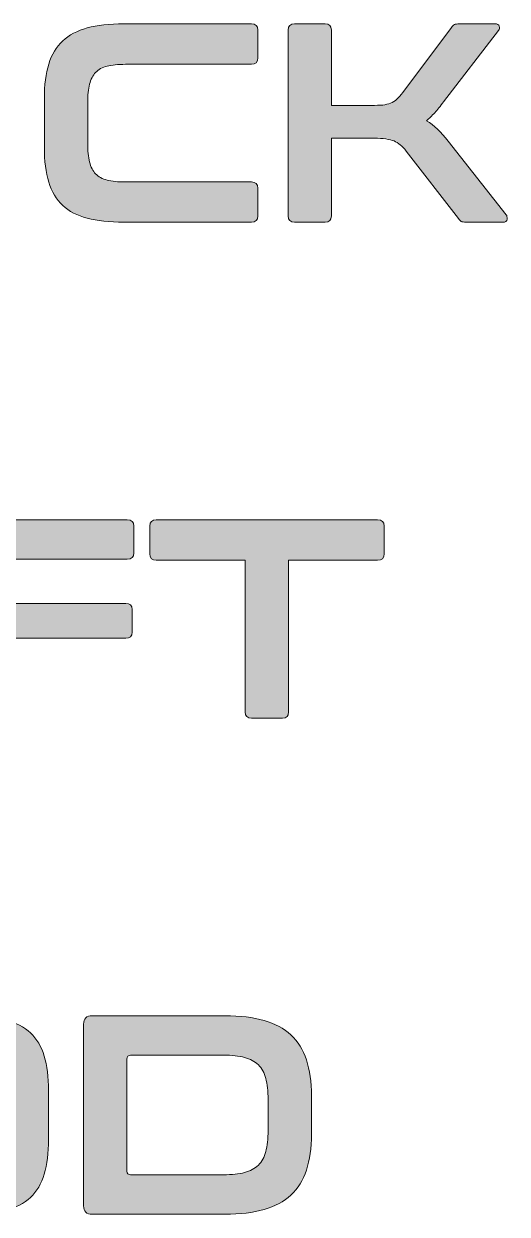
# Model space of a CAD drawing. Header units: millimetres. Extents: x 0 to 62, y -117 to 0.
# Drawn here: x 38.93 to 41.34, y -48.67 to -42.75 of the extents above; entities that cross this region are included whole.
import ezdxf

# ---------------------------------------------------------------- set-up
doc = ezdxf.new("R2010")
doc.units = ezdxf.units.MM
doc.header["$MEASUREMENT"] = 0
doc.layers.add('GLOSS-V', color=7, linetype='Continuous')

# ---------------------------------------------------------------- blocks, each defined once
blk = doc.blocks.new('block 64')
at = {"layer": 'GLOSS-V', "true_color": 0x010101}
h = blk.add_hatch(color=178, dxfattribs=at)
h.dxf.hatch_style = 2
edge = h.paths.add_edge_path()
edge.add_spline(control_points=[(40.064, -42.7461), (40.0851, -42.7461), (40.0954, -42.7564), (40.0954, -42.7771), (40.0954, -42.7771), (40.0954, -42.9154), (40.0954, -42.9154), (40.0954, -42.9369), (40.0851, -42.9478), (40.064, -42.9478), (40.064, -42.9478), (39.436, -42.9478), (39.436, -42.9478), (39.3995, -42.9478), (39.3692, -42.9509), (39.3451, -42.9569), (39.3209, -42.9631), (39.3023, -42.9734), (39.2879, -42.9881), (39.2741, -43.0025), (39.2638, -43.0222), (39.2576, -43.0465), (39.2514, -43.0711), (39.2486, -43.1021), (39.2486, -43.1397), (39.2486, -43.1397), (39.2486, -43.34), (39.2486, -43.34), (39.2486, -43.3777), (39.2514, -43.4091), (39.2576, -43.4339), (39.2638, -43.4588), (39.2741, -43.4787), (39.2879, -43.4931), (39.3023, -43.5078), (39.3209, -43.5181), (39.3451, -43.5241), (39.3692, -43.5303), (39.3995, -43.5334), (39.436, -43.5334), (39.436, -43.5334), (40.064, -43.5334), (40.064, -43.5334), (40.0851, -43.5334), (40.0954, -43.5438), (40.0954, -43.5644), (40.0954, -43.5644), (40.0954, -43.7028), (40.0954, -43.7028), (40.0954, -43.7234), (40.0851, -43.7338), (40.064, -43.7338), (40.064, -43.7338), (39.4277, -43.7338), (39.4277, -43.7338), (39.3561, -43.7338), (39.2954, -43.7272), (39.2458, -43.714), (39.1959, -43.7009), (39.1549, -43.6795), (39.1239, -43.6499), (39.0922, -43.6202), (39.0691, -43.5817), (39.0543, -43.5341), (39.0398, -43.4866), (39.0326, -43.429), (39.0326, -43.3612), (39.0326, -43.3612), (39.0326, -43.1185), (39.0326, -43.1185), (39.0326, -43.0508), (39.0398, -42.9934), (39.0543, -42.9464), (39.0691, -42.8994), (39.0922, -42.8609), (39.1239, -42.8313), (39.1549, -42.8017), (39.1959, -42.7802), (39.2458, -42.7664), (39.2954, -42.7528), (39.3561, -42.7461), (39.4277, -42.7461), (39.4277, -42.7461), (40.064, -42.7461), (40.064, -42.7461)], knot_values=[0, 0, 0, 0, 1, 1, 1, 2, 2, 2, 3, 3, 3, 4, 4, 4, 5, 5, 5, 6, 6, 6, 7, 7, 7, 8, 8, 8, 9, 9, 9, 10, 10, 10, 11, 11, 11, 12, 12, 12, 13, 13, 13, 14, 14, 14, 15, 15, 15, 16, 16, 16, 17, 17, 17, 18, 18, 18, 19, 19, 19, 20, 20, 20, 21, 21, 21, 22, 22, 22, 23, 23, 23, 24, 24, 24, 25, 25, 25, 26, 26, 26, 27, 27, 27, 28, 28, 28, 28], degree=3, periodic=1)
h = blk.add_hatch(color=178, dxfattribs=at)
h.dxf.hatch_style = 2
edge = h.paths.add_edge_path()
edge.add_spline(control_points=[(40.431, -42.7461), (40.4516, -42.7461), (40.462, -42.7564), (40.462, -42.7771), (40.462, -42.7771), (40.462, -43.1524), (40.462, -43.1524), (40.462, -43.1524), (40.6611, -43.1524), (40.6611, -43.1524), (40.6838, -43.1524), (40.7024, -43.1517), (40.7176, -43.1503), (40.7327, -43.1488), (40.7458, -43.1459), (40.7569, -43.141), (40.7686, -43.1364), (40.7789, -43.1298), (40.7879, -43.1214), (40.7975, -43.113), (40.8072, -43.1021), (40.8175, -43.0888), (40.8175, -43.0888), (41.0604, -42.7643), (41.0604, -42.7643), (41.0652, -42.7578), (41.0697, -42.7531), (41.0745, -42.7502), (41.0793, -42.7474), (41.0883, -42.7461), (41.1014, -42.7461), (41.1014, -42.7461), (41.2764, -42.7461), (41.2764, -42.7461), (41.2888, -42.7461), (41.2957, -42.75), (41.2984, -42.7579), (41.3005, -42.766), (41.2995, -42.7733), (41.2946, -42.7798), (41.2946, -42.7798), (41.0208, -43.134), (41.0208, -43.134), (41.0049, -43.1557), (40.9901, -43.1741), (40.9767, -43.1891), (40.9629, -43.2041), (40.9494, -43.2173), (40.9363, -43.2285), (40.9732, -43.2511), (41.0087, -43.285), (41.0435, -43.3302), (41.0435, -43.3302), (41.3329, -43.6971), (41.3329, -43.6971), (41.3363, -43.7017), (41.3377, -43.7091), (41.337, -43.719), (41.3363, -43.7288), (41.3287, -43.7338), (41.3143, -43.7338), (41.3143, -43.7338), (41.1338, -43.7338), (41.1338, -43.7338), (41.1213, -43.7338), (41.1131, -43.7324), (41.1083, -43.7295), (41.1038, -43.7267), (41.099, -43.7221), (41.0945, -43.7155), (41.0945, -43.7155), (40.8347, -43.3796), (40.8347, -43.3796), (40.8158, -43.3551), (40.7954, -43.3384), (40.7741, -43.3295), (40.7524, -43.3205), (40.7197, -43.316), (40.6766, -43.316), (40.6766, -43.316), (40.462, -43.316), (40.462, -43.316), (40.462, -43.316), (40.462, -43.7028), (40.462, -43.7028), (40.462, -43.7234), (40.4516, -43.7338), (40.431, -43.7338), (40.431, -43.7338), (40.2787, -43.7338), (40.2787, -43.7338), (40.257, -43.7338), (40.2463, -43.7234), (40.2463, -43.7028), (40.2463, -43.7028), (40.2463, -42.7771), (40.2463, -42.7771), (40.2463, -42.7564), (40.257, -42.7461), (40.2787, -42.7461), (40.2787, -42.7461), (40.431, -42.7461), (40.431, -42.7461)], knot_values=[0, 0, 0, 0, 1, 1, 1, 2, 2, 2, 3, 3, 3, 4, 4, 4, 5, 5, 5, 6, 6, 6, 7, 7, 7, 8, 8, 8, 9, 9, 9, 10, 10, 10, 11, 11, 11, 12, 12, 12, 13, 13, 13, 14, 14, 14, 15, 15, 15, 16, 16, 16, 17, 17, 17, 18, 18, 18, 19, 19, 19, 20, 20, 20, 21, 21, 21, 22, 22, 22, 23, 23, 23, 24, 24, 24, 25, 25, 25, 26, 26, 26, 27, 27, 27, 28, 28, 28, 29, 29, 29, 30, 30, 30, 31, 31, 31, 32, 32, 32, 33, 33, 33, 34, 34, 34, 34], degree=3, periodic=1)
h = blk.add_hatch(color=178, dxfattribs=at)
h.dxf.hatch_style = 2
edge = h.paths.add_edge_path()
edge.add_spline(control_points=[(39.4457, -45.2155), (39.4677, -45.2155), (39.4784, -45.2258), (39.4784, -45.2465), (39.4784, -45.2465), (39.4784, -45.3805), (39.4784, -45.3805), (39.4784, -45.4012), (39.4677, -45.4115), (39.4457, -45.4115), (39.4457, -45.4115), (38.8335, -45.4115), (38.8335, -45.4115), (38.7966, -45.4115), (38.7663, -45.4146), (38.7425, -45.4208), (38.7184, -45.4269), (38.6994, -45.4372), (38.6853, -45.4518), (38.6712, -45.4663), (38.6609, -45.4861), (38.655, -45.5111), (38.6488, -45.5361), (38.6457, -45.5667), (38.6457, -45.6034), (38.6457, -45.6034), (38.6457, -45.6317), (38.6457, -45.6317), (38.6457, -45.6317), (39.4388, -45.6317), (39.4388, -45.6317), (39.4594, -45.6317), (39.4698, -45.642), (39.4698, -45.6627), (39.4698, -45.6627), (39.4698, -45.7743), (39.4698, -45.7743), (39.4698, -45.795), (39.4594, -45.8053), (39.4388, -45.8053), (39.4388, -45.8053), (38.6457, -45.8053), (38.6457, -45.8053), (38.6457, -45.8053), (38.6457, -46.1722), (38.6457, -46.1722), (38.6457, -46.1929), (38.6354, -46.2032), (38.6147, -46.2032), (38.6147, -46.2032), (38.4624, -46.2032), (38.4624, -46.2032), (38.4407, -46.2032), (38.43, -46.1929), (38.43, -46.1722), (38.43, -46.1722), (38.43, -45.5879), (38.43, -45.5879), (38.43, -45.5202), (38.4369, -45.4629), (38.4517, -45.4158), (38.4666, -45.3688), (38.4893, -45.3304), (38.521, -45.3008), (38.5523, -45.2711), (38.5933, -45.2496), (38.6429, -45.2358), (38.6929, -45.2222), (38.7535, -45.2155), (38.8248, -45.2155), (38.8248, -45.2155), (39.4457, -45.2155), (39.4457, -45.2155)], knot_values=[0, 0, 0, 0, 1, 1, 1, 2, 2, 2, 3, 3, 3, 4, 4, 4, 5, 5, 5, 6, 6, 6, 7, 7, 7, 8, 8, 8, 9, 9, 9, 10, 10, 10, 11, 11, 11, 12, 12, 12, 13, 13, 13, 14, 14, 14, 15, 15, 15, 16, 16, 16, 17, 17, 17, 18, 18, 18, 19, 19, 19, 20, 20, 20, 21, 21, 21, 22, 22, 22, 23, 23, 23, 24, 24, 24, 24], degree=3, periodic=1)
h = blk.add_hatch(color=178, dxfattribs=at)
h.dxf.hatch_style = 2
edge = h.paths.add_edge_path()
edge.add_spline(control_points=[(40.6921, -45.2155), (40.7134, -45.2155), (40.7245, -45.2258), (40.7245, -45.2465), (40.7245, -45.2465), (40.7245, -45.3848), (40.7245, -45.3848), (40.7245, -45.4064), (40.7134, -45.4172), (40.6921, -45.4172), (40.6921, -45.4172), (40.2491, -45.4172), (40.2491, -45.4172), (40.2491, -45.4172), (40.2491, -46.1722), (40.2491, -46.1722), (40.2491, -46.1929), (40.2387, -46.2032), (40.218, -46.2032), (40.218, -46.2032), (40.064, -46.2032), (40.064, -46.2032), (40.0434, -46.2032), (40.033, -46.1929), (40.033, -46.1722), (40.033, -46.1722), (40.033, -45.4172), (40.033, -45.4172), (40.033, -45.4172), (39.59, -45.4172), (39.59, -45.4172), (39.5683, -45.4172), (39.5573, -45.4064), (39.5573, -45.3848), (39.5573, -45.3848), (39.5573, -45.2465), (39.5573, -45.2465), (39.5573, -45.2258), (39.5683, -45.2155), (39.59, -45.2155), (39.59, -45.2155), (40.6921, -45.2155), (40.6921, -45.2155)], knot_values=[0, 0, 0, 0, 1, 1, 1, 2, 2, 2, 3, 3, 3, 4, 4, 4, 5, 5, 5, 6, 6, 6, 7, 7, 7, 8, 8, 8, 9, 9, 9, 10, 10, 10, 11, 11, 11, 12, 12, 12, 13, 13, 13, 14, 14, 14, 14], degree=3, periodic=1)
h = blk.add_hatch(color=178, dxfattribs=at)
h.dxf.hatch_style = 2
edge = h.paths.add_edge_path()
edge.add_spline(control_points=[(38.6581, -47.6849), (38.7294, -47.6849), (38.7904, -47.6917), (38.8407, -47.7053), (38.891, -47.7191), (38.932, -47.7406), (38.9633, -47.7702), (38.995, -47.7998), (39.0178, -47.8383), (39.0319, -47.8853), (39.046, -47.9323), (39.0529, -47.9897), (39.0529, -48.0574), (39.0529, -48.0574), (39.0529, -48.3001), (39.0529, -48.3001), (39.0529, -48.3679), (39.046, -48.4255), (39.0319, -48.473), (39.0178, -48.5206), (38.995, -48.5591), (38.9633, -48.5888), (38.932, -48.6184), (38.891, -48.6398), (38.8407, -48.6528), (38.7904, -48.6661), (38.7294, -48.6727), (38.6581, -48.6727), (38.6581, -48.6727), (38.222, -48.6727), (38.222, -48.6727), (38.1503, -48.6727), (38.0897, -48.6661), (38.0401, -48.6528), (37.9901, -48.6398), (37.9491, -48.6184), (37.9181, -48.5888), (37.8864, -48.5591), (37.8633, -48.5206), (37.8485, -48.473), (37.834, -48.4255), (37.8268, -48.3679), (37.8268, -48.3001), (37.8268, -48.3001), (37.8268, -48.0574), (37.8268, -48.0574), (37.8268, -47.9897), (37.834, -47.9323), (37.8485, -47.8853), (37.8633, -47.8383), (37.8864, -47.7998), (37.9181, -47.7702), (37.9491, -47.7406), (37.9901, -47.7191), (38.0401, -47.7053), (38.0897, -47.6917), (38.1503, -47.6849), (38.222, -47.6849), (38.222, -47.6849), (38.6581, -47.6849), (38.6581, -47.6849)], knot_values=[0, 0, 0, 0, 1, 1, 1, 2, 2, 2, 3, 3, 3, 4, 4, 4, 5, 5, 5, 6, 6, 6, 7, 7, 7, 8, 8, 8, 9, 9, 9, 10, 10, 10, 11, 11, 11, 12, 12, 12, 13, 13, 13, 14, 14, 14, 15, 15, 15, 16, 16, 16, 17, 17, 17, 18, 18, 18, 19, 19, 19, 20, 20, 20, 20], degree=3, periodic=1)
edge = h.paths.add_edge_path()
edge.add_spline(control_points=[(38.0428, -48.2846), (38.0428, -48.3213), (38.0456, -48.3521), (38.0518, -48.3771), (38.058, -48.402), (38.0683, -48.4217), (38.0821, -48.4363), (38.0966, -48.451), (38.1152, -48.4613), (38.1393, -48.4673), (38.1634, -48.4735), (38.1937, -48.4765), (38.2302, -48.4765), (38.2302, -48.4765), (38.6495, -48.4765), (38.6495, -48.4765), (38.6864, -48.4765), (38.7167, -48.4735), (38.7404, -48.4673), (38.7646, -48.4613), (38.7835, -48.451), (38.7976, -48.4363), (38.8118, -48.4217), (38.8221, -48.402), (38.8279, -48.3771), (38.8341, -48.3521), (38.8373, -48.3213), (38.8373, -48.2846), (38.8373, -48.2846), (38.8373, -48.0729), (38.8373, -48.0729), (38.8373, -48.0362), (38.8341, -48.0055), (38.8279, -47.9805), (38.8221, -47.9556), (38.8118, -47.9357), (38.7976, -47.9213), (38.7835, -47.9066), (38.7646, -47.8963), (38.7404, -47.8903), (38.7167, -47.8841), (38.6864, -47.881), (38.6495, -47.881), (38.6495, -47.881), (38.2302, -47.881), (38.2302, -47.881), (38.1937, -47.881), (38.1634, -47.8841), (38.1393, -47.8903), (38.1152, -47.8963), (38.0966, -47.9066), (38.0821, -47.9213), (38.0683, -47.9357), (38.058, -47.9556), (38.0518, -47.9805), (38.0456, -48.0055), (38.0428, -48.0362), (38.0428, -48.0729), (38.0428, -48.0729), (38.0428, -48.2846), (38.0428, -48.2846)], knot_values=[0, 0, 0, 0, 1, 1, 1, 2, 2, 2, 3, 3, 3, 4, 4, 4, 5, 5, 5, 6, 6, 6, 7, 7, 7, 8, 8, 8, 9, 9, 9, 10, 10, 10, 11, 11, 11, 12, 12, 12, 13, 13, 13, 14, 14, 14, 15, 15, 15, 16, 16, 16, 17, 17, 17, 18, 18, 18, 19, 19, 19, 20, 20, 20, 20], degree=3, periodic=1)
h = blk.add_hatch(color=178, dxfattribs=at)
h.dxf.hatch_style = 2
edge = h.paths.add_edge_path()
edge.add_spline(control_points=[(39.9307, -47.6849), (40.0072, -47.6849), (40.0723, -47.6927), (40.1271, -47.7082), (40.1815, -47.7237), (40.2263, -47.7476), (40.2608, -47.7802), (40.2959, -47.8126), (40.3214, -47.8539), (40.3379, -47.9042), (40.3545, -47.9547), (40.3627, -48.0141), (40.3627, -48.0829), (40.3627, -48.0829), (40.3627, -48.2747), (40.3627, -48.2747), (40.3627, -48.3435), (40.3545, -48.4029), (40.3379, -48.4532), (40.3214, -48.5035), (40.2959, -48.545), (40.2608, -48.5774), (40.2263, -48.6098), (40.1815, -48.6339), (40.1271, -48.6494), (40.0723, -48.6649), (40.0072, -48.6727), (39.9307, -48.6727), (39.9307, -48.6727), (39.2703, -48.6727), (39.2703, -48.6727), (39.2424, -48.6727), (39.2279, -48.6585), (39.2279, -48.6303), (39.2279, -48.6303), (39.2279, -47.7271), (39.2279, -47.7271), (39.2279, -47.6991), (39.2424, -47.6849), (39.2703, -47.6849), (39.2703, -47.6849), (39.9307, -47.6849), (39.9307, -47.6849)], knot_values=[0, 0, 0, 0, 1, 1, 1, 2, 2, 2, 3, 3, 3, 4, 4, 4, 5, 5, 5, 6, 6, 6, 7, 7, 7, 8, 8, 8, 9, 9, 9, 10, 10, 10, 11, 11, 11, 12, 12, 12, 13, 13, 13, 14, 14, 14, 14], degree=3, periodic=1)
edge = h.paths.add_edge_path()
edge.add_spline(control_points=[(39.4439, -48.4582), (39.4439, -48.4704), (39.4501, -48.4765), (39.4622, -48.4765), (39.4622, -48.4765), (39.9252, -48.4765), (39.9252, -48.4765), (39.9666, -48.4765), (40.0013, -48.4728), (40.0296, -48.4653), (40.0578, -48.4577), (40.0806, -48.4454), (40.0982, -48.4286), (40.1154, -48.4115), (40.1278, -48.3889), (40.1354, -48.3609), (40.1429, -48.3326), (40.1467, -48.2978), (40.1467, -48.2563), (40.1467, -48.2563), (40.1467, -48.1011), (40.1467, -48.1011), (40.1467, -48.0598), (40.1429, -48.025), (40.1354, -47.9967), (40.1278, -47.9685), (40.1154, -47.9459), (40.0982, -47.929), (40.0806, -47.9121), (40.0578, -47.8999), (40.0296, -47.8923), (40.0013, -47.8848), (39.9666, -47.881), (39.9252, -47.881), (39.9252, -47.881), (39.4622, -47.881), (39.4622, -47.881), (39.4501, -47.881), (39.4439, -47.8877), (39.4439, -47.9008), (39.4439, -47.9008), (39.4439, -48.4582), (39.4439, -48.4582)], knot_values=[0, 0, 0, 0, 1, 1, 1, 2, 2, 2, 3, 3, 3, 4, 4, 4, 5, 5, 5, 6, 6, 6, 7, 7, 7, 8, 8, 8, 9, 9, 9, 10, 10, 10, 11, 11, 11, 12, 12, 12, 13, 13, 13, 14, 14, 14, 14], degree=3, periodic=1)
at = {"layer": 'GLOSS-V', "lineweight": 0}
for points, knots in [([(40.064, -42.7461), (40.0851, -42.7461), (40.0954, -42.7564), (40.0954, -42.7771), (40.0954, -42.7771), (40.0954, -42.9154), (40.0954, -42.9154), (40.0954, -42.9369), (40.0851, -42.9478), (40.064, -42.9478), (40.064, -42.9478), (39.436, -42.9478), (39.436, -42.9478), (39.3995, -42.9478), (39.3692, -42.9509), (39.3451, -42.9569), (39.3209, -42.9631), (39.3023, -42.9734), (39.2879, -42.9881), (39.2741, -43.0025), (39.2638, -43.0222), (39.2576, -43.0465), (39.2514, -43.0711), (39.2486, -43.1021), (39.2486, -43.1397), (39.2486, -43.1397), (39.2486, -43.34), (39.2486, -43.34), (39.2486, -43.3777), (39.2514, -43.4091), (39.2576, -43.4339), (39.2638, -43.4588), (39.2741, -43.4787), (39.2879, -43.4931), (39.3023, -43.5078), (39.3209, -43.5181), (39.3451, -43.5241), (39.3692, -43.5303), (39.3995, -43.5334), (39.436, -43.5334), (39.436, -43.5334), (40.064, -43.5334), (40.064, -43.5334), (40.0851, -43.5334), (40.0954, -43.5438), (40.0954, -43.5644), (40.0954, -43.5644), (40.0954, -43.7028), (40.0954, -43.7028), (40.0954, -43.7234), (40.0851, -43.7338), (40.064, -43.7338), (40.064, -43.7338), (39.4277, -43.7338), (39.4277, -43.7338), (39.3561, -43.7338), (39.2954, -43.7272), (39.2458, -43.714), (39.1959, -43.7009), (39.1549, -43.6795), (39.1239, -43.6499), (39.0922, -43.6202), (39.0691, -43.5817), (39.0543, -43.5341), (39.0398, -43.4866), (39.0326, -43.429), (39.0326, -43.3612), (39.0326, -43.3612), (39.0326, -43.1185), (39.0326, -43.1185), (39.0326, -43.0508), (39.0398, -42.9934), (39.0543, -42.9464), (39.0691, -42.8994), (39.0922, -42.8609), (39.1239, -42.8313), (39.1549, -42.8017), (39.1959, -42.7802), (39.2458, -42.7664), (39.2954, -42.7528), (39.3561, -42.7461), (39.4277, -42.7461), (39.4277, -42.7461), (40.064, -42.7461), (40.064, -42.7461)], [0, 0, 0, 0, 1, 1, 1, 2, 2, 2, 3, 3, 3, 4, 4, 4, 5, 5, 5, 6, 6, 6, 7, 7, 7, 8, 8, 8, 9, 9, 9, 10, 10, 10, 11, 11, 11, 12, 12, 12, 13, 13, 13, 14, 14, 14, 15, 15, 15, 16, 16, 16, 17, 17, 17, 18, 18, 18, 19, 19, 19, 20, 20, 20, 21, 21, 21, 22, 22, 22, 23, 23, 23, 24, 24, 24, 25, 25, 25, 26, 26, 26, 27, 27, 27, 28, 28, 28, 28]), ([(40.431, -42.7461), (40.4516, -42.7461), (40.462, -42.7564), (40.462, -42.7771), (40.462, -42.7771), (40.462, -43.1524), (40.462, -43.1524), (40.462, -43.1524), (40.6611, -43.1524), (40.6611, -43.1524), (40.6838, -43.1524), (40.7024, -43.1517), (40.7176, -43.1503), (40.7327, -43.1488), (40.7458, -43.1459), (40.7569, -43.141), (40.7686, -43.1364), (40.7789, -43.1298), (40.7879, -43.1214), (40.7975, -43.113), (40.8072, -43.1021), (40.8175, -43.0888), (40.8175, -43.0888), (41.0604, -42.7643), (41.0604, -42.7643), (41.0652, -42.7578), (41.0697, -42.7531), (41.0745, -42.7502), (41.0793, -42.7474), (41.0883, -42.7461), (41.1014, -42.7461), (41.1014, -42.7461), (41.2764, -42.7461), (41.2764, -42.7461), (41.2888, -42.7461), (41.2957, -42.75), (41.2984, -42.7579), (41.3005, -42.766), (41.2995, -42.7733), (41.2946, -42.7798), (41.2946, -42.7798), (41.0208, -43.134), (41.0208, -43.134), (41.0049, -43.1557), (40.9901, -43.1741), (40.9767, -43.1891), (40.9629, -43.2041), (40.9494, -43.2173), (40.9363, -43.2285), (40.9732, -43.2511), (41.0087, -43.285), (41.0435, -43.3302), (41.0435, -43.3302), (41.3329, -43.6971), (41.3329, -43.6971), (41.3363, -43.7017), (41.3377, -43.7091), (41.337, -43.719), (41.3363, -43.7288), (41.3287, -43.7338), (41.3143, -43.7338), (41.3143, -43.7338), (41.1338, -43.7338), (41.1338, -43.7338), (41.1213, -43.7338), (41.1131, -43.7324), (41.1083, -43.7295), (41.1038, -43.7267), (41.099, -43.7221), (41.0945, -43.7155), (41.0945, -43.7155), (40.8347, -43.3796), (40.8347, -43.3796), (40.8158, -43.3551), (40.7954, -43.3384), (40.7741, -43.3295), (40.7524, -43.3205), (40.7197, -43.316), (40.6766, -43.316), (40.6766, -43.316), (40.462, -43.316), (40.462, -43.316), (40.462, -43.316), (40.462, -43.7028), (40.462, -43.7028), (40.462, -43.7234), (40.4516, -43.7338), (40.431, -43.7338), (40.431, -43.7338), (40.2787, -43.7338), (40.2787, -43.7338), (40.257, -43.7338), (40.2463, -43.7234), (40.2463, -43.7028), (40.2463, -43.7028), (40.2463, -42.7771), (40.2463, -42.7771), (40.2463, -42.7564), (40.257, -42.7461), (40.2787, -42.7461), (40.2787, -42.7461), (40.431, -42.7461), (40.431, -42.7461)], [0, 0, 0, 0, 1, 1, 1, 2, 2, 2, 3, 3, 3, 4, 4, 4, 5, 5, 5, 6, 6, 6, 7, 7, 7, 8, 8, 8, 9, 9, 9, 10, 10, 10, 11, 11, 11, 12, 12, 12, 13, 13, 13, 14, 14, 14, 15, 15, 15, 16, 16, 16, 17, 17, 17, 18, 18, 18, 19, 19, 19, 20, 20, 20, 21, 21, 21, 22, 22, 22, 23, 23, 23, 24, 24, 24, 25, 25, 25, 26, 26, 26, 27, 27, 27, 28, 28, 28, 29, 29, 29, 30, 30, 30, 31, 31, 31, 32, 32, 32, 33, 33, 33, 34, 34, 34, 34]), ([(39.4457, -45.2155), (39.4677, -45.2155), (39.4784, -45.2258), (39.4784, -45.2465), (39.4784, -45.2465), (39.4784, -45.3805), (39.4784, -45.3805), (39.4784, -45.4012), (39.4677, -45.4115), (39.4457, -45.4115), (39.4457, -45.4115), (38.8335, -45.4115), (38.8335, -45.4115), (38.7966, -45.4115), (38.7663, -45.4146), (38.7425, -45.4208), (38.7184, -45.4269), (38.6994, -45.4372), (38.6853, -45.4518), (38.6712, -45.4663), (38.6609, -45.4861), (38.655, -45.5111), (38.6488, -45.5361), (38.6457, -45.5667), (38.6457, -45.6034), (38.6457, -45.6034), (38.6457, -45.6317), (38.6457, -45.6317), (38.6457, -45.6317), (39.4388, -45.6317), (39.4388, -45.6317), (39.4594, -45.6317), (39.4698, -45.642), (39.4698, -45.6627), (39.4698, -45.6627), (39.4698, -45.7743), (39.4698, -45.7743), (39.4698, -45.795), (39.4594, -45.8053), (39.4388, -45.8053), (39.4388, -45.8053), (38.6457, -45.8053), (38.6457, -45.8053), (38.6457, -45.8053), (38.6457, -46.1722), (38.6457, -46.1722), (38.6457, -46.1929), (38.6354, -46.2032), (38.6147, -46.2032), (38.6147, -46.2032), (38.4624, -46.2032), (38.4624, -46.2032), (38.4407, -46.2032), (38.43, -46.1929), (38.43, -46.1722), (38.43, -46.1722), (38.43, -45.5879), (38.43, -45.5879), (38.43, -45.5202), (38.4369, -45.4629), (38.4517, -45.4158), (38.4666, -45.3688), (38.4893, -45.3304), (38.521, -45.3008), (38.5523, -45.2711), (38.5933, -45.2496), (38.6429, -45.2358), (38.6929, -45.2222), (38.7535, -45.2155), (38.8248, -45.2155), (38.8248, -45.2155), (39.4457, -45.2155), (39.4457, -45.2155)], [0, 0, 0, 0, 1, 1, 1, 2, 2, 2, 3, 3, 3, 4, 4, 4, 5, 5, 5, 6, 6, 6, 7, 7, 7, 8, 8, 8, 9, 9, 9, 10, 10, 10, 11, 11, 11, 12, 12, 12, 13, 13, 13, 14, 14, 14, 15, 15, 15, 16, 16, 16, 17, 17, 17, 18, 18, 18, 19, 19, 19, 20, 20, 20, 21, 21, 21, 22, 22, 22, 23, 23, 23, 24, 24, 24, 24]), ([(40.6921, -45.2155), (40.7134, -45.2155), (40.7245, -45.2258), (40.7245, -45.2465), (40.7245, -45.2465), (40.7245, -45.3848), (40.7245, -45.3848), (40.7245, -45.4064), (40.7134, -45.4172), (40.6921, -45.4172), (40.6921, -45.4172), (40.2491, -45.4172), (40.2491, -45.4172), (40.2491, -45.4172), (40.2491, -46.1722), (40.2491, -46.1722), (40.2491, -46.1929), (40.2387, -46.2032), (40.218, -46.2032), (40.218, -46.2032), (40.064, -46.2032), (40.064, -46.2032), (40.0434, -46.2032), (40.033, -46.1929), (40.033, -46.1722), (40.033, -46.1722), (40.033, -45.4172), (40.033, -45.4172), (40.033, -45.4172), (39.59, -45.4172), (39.59, -45.4172), (39.5683, -45.4172), (39.5573, -45.4064), (39.5573, -45.3848), (39.5573, -45.3848), (39.5573, -45.2465), (39.5573, -45.2465), (39.5573, -45.2258), (39.5683, -45.2155), (39.59, -45.2155), (39.59, -45.2155), (40.6921, -45.2155), (40.6921, -45.2155)], [0, 0, 0, 0, 1, 1, 1, 2, 2, 2, 3, 3, 3, 4, 4, 4, 5, 5, 5, 6, 6, 6, 7, 7, 7, 8, 8, 8, 9, 9, 9, 10, 10, 10, 11, 11, 11, 12, 12, 12, 13, 13, 13, 14, 14, 14, 14]), ([(38.6581, -47.6849), (38.7294, -47.6849), (38.7904, -47.6917), (38.8407, -47.7053), (38.891, -47.7191), (38.932, -47.7406), (38.9633, -47.7702), (38.995, -47.7998), (39.0178, -47.8383), (39.0319, -47.8853), (39.046, -47.9323), (39.0529, -47.9897), (39.0529, -48.0574), (39.0529, -48.0574), (39.0529, -48.3001), (39.0529, -48.3001), (39.0529, -48.3679), (39.046, -48.4255), (39.0319, -48.473), (39.0178, -48.5206), (38.995, -48.5591), (38.9633, -48.5888), (38.932, -48.6184), (38.891, -48.6398), (38.8407, -48.6528), (38.7904, -48.6661), (38.7294, -48.6727), (38.6581, -48.6727), (38.6581, -48.6727), (38.222, -48.6727), (38.222, -48.6727), (38.1503, -48.6727), (38.0897, -48.6661), (38.0401, -48.6528), (37.9901, -48.6398), (37.9491, -48.6184), (37.9181, -48.5888), (37.8864, -48.5591), (37.8633, -48.5206), (37.8485, -48.473), (37.834, -48.4255), (37.8268, -48.3679), (37.8268, -48.3001), (37.8268, -48.3001), (37.8268, -48.0574), (37.8268, -48.0574), (37.8268, -47.9897), (37.834, -47.9323), (37.8485, -47.8853), (37.8633, -47.8383), (37.8864, -47.7998), (37.9181, -47.7702), (37.9491, -47.7406), (37.9901, -47.7191), (38.0401, -47.7053), (38.0897, -47.6917), (38.1503, -47.6849), (38.222, -47.6849), (38.222, -47.6849), (38.6581, -47.6849), (38.6581, -47.6849)], [0, 0, 0, 0, 1, 1, 1, 2, 2, 2, 3, 3, 3, 4, 4, 4, 5, 5, 5, 6, 6, 6, 7, 7, 7, 8, 8, 8, 9, 9, 9, 10, 10, 10, 11, 11, 11, 12, 12, 12, 13, 13, 13, 14, 14, 14, 15, 15, 15, 16, 16, 16, 17, 17, 17, 18, 18, 18, 19, 19, 19, 20, 20, 20, 20]), ([(39.9307, -47.6849), (40.0072, -47.6849), (40.0723, -47.6927), (40.1271, -47.7082), (40.1815, -47.7237), (40.2263, -47.7476), (40.2608, -47.7802), (40.2959, -47.8126), (40.3214, -47.8539), (40.3379, -47.9042), (40.3545, -47.9547), (40.3627, -48.0141), (40.3627, -48.0829), (40.3627, -48.0829), (40.3627, -48.2747), (40.3627, -48.2747), (40.3627, -48.3435), (40.3545, -48.4029), (40.3379, -48.4532), (40.3214, -48.5035), (40.2959, -48.545), (40.2608, -48.5774), (40.2263, -48.6098), (40.1815, -48.6339), (40.1271, -48.6494), (40.0723, -48.6649), (40.0072, -48.6727), (39.9307, -48.6727), (39.9307, -48.6727), (39.2703, -48.6727), (39.2703, -48.6727), (39.2424, -48.6727), (39.2279, -48.6585), (39.2279, -48.6303), (39.2279, -48.6303), (39.2279, -47.7271), (39.2279, -47.7271), (39.2279, -47.6991), (39.2424, -47.6849), (39.2703, -47.6849), (39.2703, -47.6849), (39.9307, -47.6849), (39.9307, -47.6849)], [0, 0, 0, 0, 1, 1, 1, 2, 2, 2, 3, 3, 3, 4, 4, 4, 5, 5, 5, 6, 6, 6, 7, 7, 7, 8, 8, 8, 9, 9, 9, 10, 10, 10, 11, 11, 11, 12, 12, 12, 13, 13, 13, 14, 14, 14, 14]), ([(39.4439, -48.4582), (39.4439, -48.4704), (39.4501, -48.4765), (39.4622, -48.4765), (39.4622, -48.4765), (39.9252, -48.4765), (39.9252, -48.4765), (39.9666, -48.4765), (40.0013, -48.4728), (40.0296, -48.4653), (40.0578, -48.4577), (40.0806, -48.4454), (40.0982, -48.4286), (40.1154, -48.4115), (40.1278, -48.3889), (40.1354, -48.3609), (40.1429, -48.3326), (40.1467, -48.2978), (40.1467, -48.2563), (40.1467, -48.2563), (40.1467, -48.1011), (40.1467, -48.1011), (40.1467, -48.0598), (40.1429, -48.025), (40.1354, -47.9967), (40.1278, -47.9685), (40.1154, -47.9459), (40.0982, -47.929), (40.0806, -47.9121), (40.0578, -47.8999), (40.0296, -47.8923), (40.0013, -47.8848), (39.9666, -47.881), (39.9252, -47.881), (39.9252, -47.881), (39.4622, -47.881), (39.4622, -47.881), (39.4501, -47.881), (39.4439, -47.8877), (39.4439, -47.9008), (39.4439, -47.9008), (39.4439, -48.4582), (39.4439, -48.4582)], [0, 0, 0, 0, 1, 1, 1, 2, 2, 2, 3, 3, 3, 4, 4, 4, 5, 5, 5, 6, 6, 6, 7, 7, 7, 8, 8, 8, 9, 9, 9, 10, 10, 10, 11, 11, 11, 12, 12, 12, 13, 13, 13, 14, 14, 14, 14])]:
    blk.add_open_spline(points, degree=3, knots=knots, dxfattribs=at)
blk = doc.blocks.new('block 63')
at = {"layer": 'GLOSS-V'}
blk.add_blockref('block 64', (0, 0), dxfattribs=at)

msp = doc.modelspace()

# ---------------------------------------------------------------- block references
at = {"layer": 'GLOSS-V'}
msp.add_blockref('block 63', (0, 0), dxfattribs=at)

doc.saveas('drawing.dxf')
